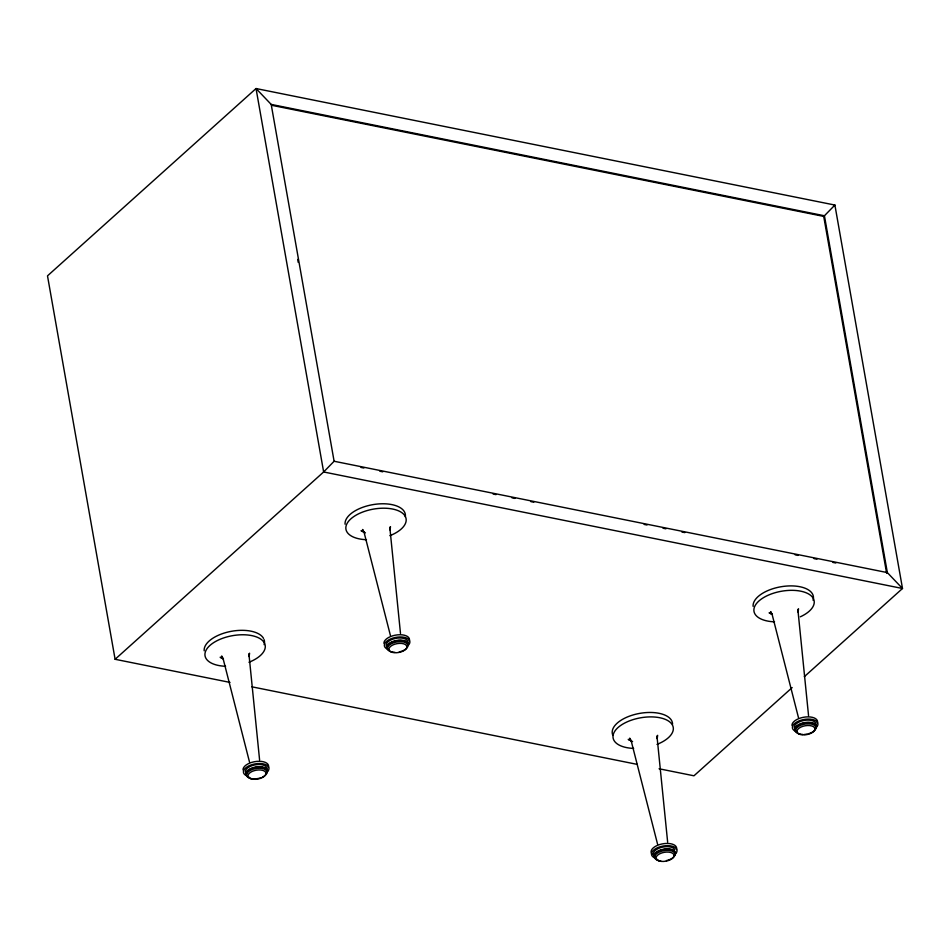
<?xml version="1.0" encoding="UTF-8"?>
<svg xmlns="http://www.w3.org/2000/svg" width="950" height="950" viewBox="0 0 950 950"><rect width="100%" height="100%" fill="white"/><g stroke="black" fill="none" stroke-linecap="round" stroke-linejoin="round"><path stroke-width="1.43" d="M249.577 653.184L249.149 656.557L248.912 653.849L259.599 760.024M390.486 526.621L390.058 529.993L389.809 527.286L400.496 633.46M657.637 735.312L657.21 738.684L656.961 735.977L667.648 842.151M798.534 608.748L798.107 612.121L797.857 609.413L808.545 715.587M834.896 205.058L824.422 215.769L887.347 572.601L902.5 588.489L323.641 471.972L256.037 88.54L271.189 104.417L334.103 461.249L323.641 471.972L115.104 659.288L47.5 275.856L256.037 88.54L834.896 205.058L902.5 588.489L804.306 676.685M271.938 105.343L823.721 216.398L824.422 215.769L271.189 104.417M792.169 687.586L693.963 775.794L659.062 768.764M334.103 461.249L887.347 572.601L886.635 573.23L823.721 216.398M360.988 467.436L363.897 468.017M379.869 471.236L382.767 471.817M493.133 494.036L496.031 494.617M512.003 497.836L514.912 498.418M530.884 501.636L533.793 502.218M644.148 524.424L647.045 525.018M663.017 528.224L665.926 528.806M681.898 532.024L684.807 532.606M795.162 554.824L798.059 555.406M814.031 558.624L816.941 559.206M832.913 562.424L835.822 563.006M115.104 659.288L230.007 682.409M251.821 686.803L637.248 764.382M772.409 614.46L769.12 612.809L772.065 614.27L770.592 611.61L772.207 614.769L798.487 717.689M365.441 532.879L361.071 530.682L364.004 532.143L362.532 529.471L364.147 532.641L390.438 635.562M632.593 741.57L628.223 739.373L631.156 740.834L629.684 738.162L631.299 741.332L657.59 844.253M223.452 658.884L220.162 657.234L223.107 658.706L221.635 656.034L223.25 659.205L249.529 762.114M297.706 259.433L298.217 262.354M657.744 859.691A10.996 5.427 -10 0 1 656.023 852.34A10.996 5.427 -10 0 1 670.949 849.229A10.996 5.427 -10 0 1 673.728 856.366M653.398 854.002A10.996 5.427 -10 0 1 662.637 847.103A10.996 5.427 -10 0 1 674.785 849.549M797.549 732.759A10.996 5.427 -10 0 1 797.561 725.301A10.996 5.427 -10 0 1 812.262 722.76A10.996 5.427 -10 0 1 814.625 729.802M794.295 727.439A10.996 5.427 -10 0 1 805.814 720.183A10.996 5.427 -10 0 1 815.884 725.242M389.5 650.619A10.996 5.427 -10 0 1 394.392 640.989A10.996 5.427 -10 0 1 408.227 645.323M387.386 647.377A10.996 5.427 -10 0 1 395.485 638.412A10.996 5.427 -10 0 1 407.835 643.102M249.696 777.563A10.996 5.427 -10 0 1 247.962 770.212A10.996 5.427 -10 0 1 262.901 767.089A10.996 5.427 -10 0 1 265.668 774.226M245.349 771.875A10.996 5.427 -10 0 1 256.856 764.619A10.996 5.427 -10 0 1 266.938 769.666M655.5 858.064A10.355 5.118 -10 0 1 663.124 849.621A10.355 5.118 -10 0 1 674.749 854.05M660.796 860.973A10.355 5.118 -10 0 1 657.341 853.171A10.355 5.118 -10 0 1 673.894 852.067A10.355 5.118 -10 0 1 666.377 860.605M803.035 734.469A10.355 5.118 -10 0 1 797.347 727.284A10.355 5.118 -10 0 1 814.043 724.992A10.355 5.118 -10 0 1 808.664 733.697M807.286 734.041A10.355 5.118 -10 0 1 804.424 734.433M796.397 731.5A10.355 5.118 -10 0 1 801.954 723.603A10.355 5.118 -10 0 1 815.456 725.361M246.382 773.989A10.355 5.118 -10 0 1 257.212 767.161A10.355 5.118 -10 0 1 266.689 771.911M261.072 777.694A10.355 5.118 -10 0 1 246.584 774.666A10.355 5.118 -10 0 1 261.927 768.408A10.355 5.118 -10 0 1 262.307 777.183M387.279 647.425A10.355 5.118 -10 0 1 398.109 640.597A10.355 5.118 -10 0 1 407.598 645.359M394.986 652.341A10.355 5.118 -10 0 1 389.571 644.931A10.355 5.118 -10 0 1 406.517 643.197A10.355 5.118 -10 0 1 399.226 651.914M652.436 854.513A12.944 6.389 -10 0 1 661.96 843.968A12.944 6.389 -10 0 1 676.483 849.49M654.847 857.945A12.944 6.389 -10 0 1 654.859 849.181A12.944 6.389 -10 0 1 672.149 846.189A12.944 6.389 -10 0 1 674.939 854.466M791.991 725.527A12.944 6.389 -10 0 1 805.529 716.989A12.944 6.389 -10 0 1 817.392 722.926M797.038 731.821A12.944 6.389 -10 0 1 795.008 723.176A12.944 6.389 -10 0 1 812.571 719.506A12.944 6.389 -10 0 1 815.836 727.902M243.034 769.951A12.944 6.389 -10 0 1 256.583 761.413A12.944 6.389 -10 0 1 268.434 767.363M246.798 775.818A12.944 6.389 -10 0 1 246.81 767.042A12.944 6.389 -10 0 1 264.1 764.061A12.944 6.389 -10 0 1 266.879 772.338M345.076 524.21A30.531 15.081 -10 0 1 375.784 504.213A30.531 15.081 -10 0 1 405.317 516.812M366.498 539.707A30.531 15.081 -10 0 1 350.74 518.973A30.531 15.081 -10 0 1 398.406 510.779A30.531 15.081 -10 0 1 389.856 535.693M204.179 650.774A30.531 15.081 -10 0 1 229.829 631.607A30.531 15.081 -10 0 1 263.542 638.4M264.064 639.552A30.531 15.081 -10 0 1 264.112 644.658M225.601 666.271A30.531 15.081 -10 0 1 209.831 645.537A30.531 15.081 -10 0 1 257.509 637.343A30.531 15.081 -10 0 1 248.959 662.257M633.65 748.398A30.531 15.081 -10 0 1 617.892 727.664A30.531 15.081 -10 0 1 665.558 719.471A30.531 15.081 -10 0 1 657.008 744.384M774.547 621.834A30.531 15.081 -10 0 1 758.29 601.564A30.531 15.081 -10 0 1 805.184 592.408A30.531 15.081 -10 0 1 800.316 616.811M383.942 643.387A12.944 6.389 -10 0 1 397.48 634.861A12.944 6.389 -10 0 1 409.331 640.799M388.989 649.693A12.944 6.389 -10 0 1 386.947 641.048A12.944 6.389 -10 0 1 404.522 637.379A12.944 6.389 -10 0 1 407.787 645.774M612.869 735.347A30.531 15.081 -10 0 1 639.148 713.486A30.531 15.081 -10 0 1 672.564 724.197M753.124 606.349A30.531 15.081 -10 0 1 785.08 586.197A30.531 15.081 -10 0 1 813.057 600.234M659.324 861.021A9.108 4.501 -10 0 0 673.93 856.318A9.108 4.501 -10 0 0 661.877 852.91A9.108 4.501 -10 0 0 659.324 861.021M800.221 734.457A9.108 4.501 -10 0 0 814.827 729.754A9.108 4.501 -10 0 0 802.774 726.346A9.108 4.501 -10 0 0 800.221 734.457M251.275 778.893A9.108 4.501 -10 0 0 265.869 774.191A9.108 4.501 -10 0 0 253.828 770.783A9.108 4.501 -10 0 0 251.275 778.893M392.172 652.329A9.108 4.501 -10 0 0 406.778 647.627A9.108 4.501 -10 0 0 394.725 644.219A9.108 4.501 -10 0 0 392.172 652.329"/></g></svg>
